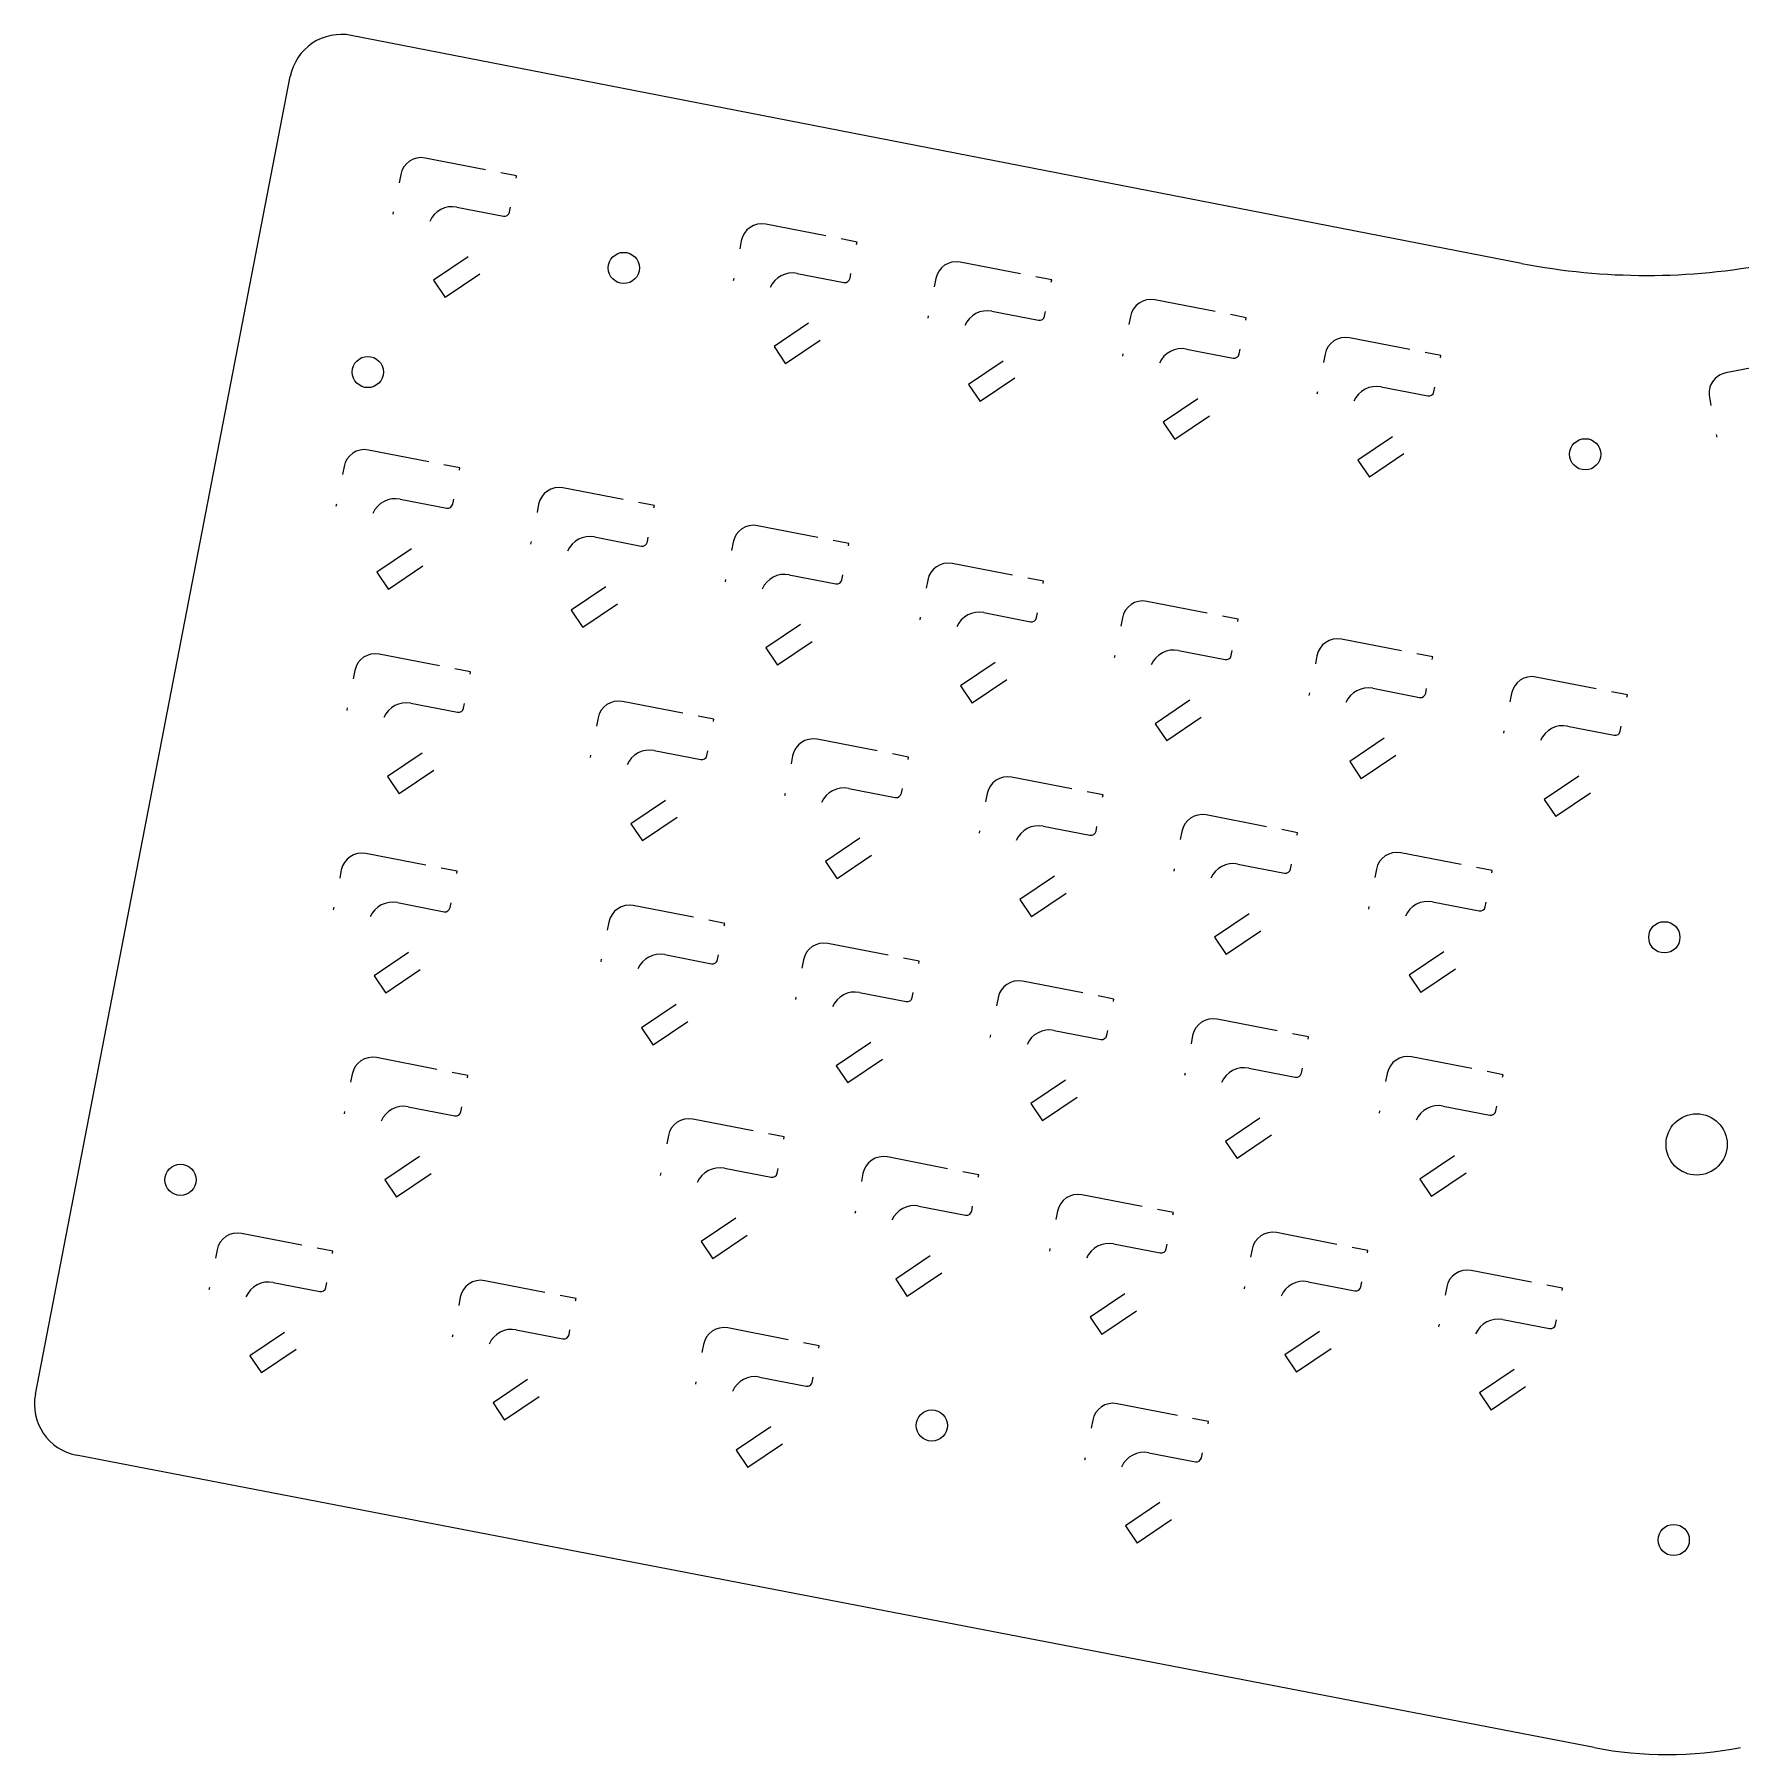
# Model space of a CAD drawing. Extents: x 101 to 518, y -308 to -132.
# Drawn here: x 101.5 to 265.4, y -308 to -142.8 of the extents above; entities that cross this region are included whole.
import ezdxf

# ---------------------------------------------------------------- set-up
doc = ezdxf.new("R2010")
doc.units = 0
doc.layers.add('BLACK', color=7, linetype='CONTINUOUS')

msp = doc.modelspace()

# ---------------------------------------------------------------- linework, layer by layer
at = {"layer": 'BLACK', "linetype": 'CONTINUOUS'}
for p, q in [((244.377337, -164.753061), (131.923203, -142.853183)), ((101.55841, -273.39485), (126.058534, -146.810875)), ((144.810944, -155.762731), (139.019344, -154.636958)), ((136.674473, -156.218595), (136.521824, -157.003896)), ((147.804907, -156.344699), (146.283385, -156.048945)), ((147.761021, -156.570473), (147.804907, -156.344699)), ((135.932225, -160.037124), (135.978019, -159.801534)), ((142.060362, -159.353875), (146.541317, -160.224884)), ((147.127535, -159.829475), (147.217214, -159.36811)), ((177.53594, -162.123826), (171.74434, -160.998053)), ((169.399469, -162.57969), (169.24682, -163.364991)), ((180.529903, -162.705794), (179.008381, -162.41004)), ((180.486017, -162.931568), (180.529903, -162.705794)), ((143.144624, -164.143202), (139.820184, -166.385567)), ((196.235938, -165.758738), (190.444338, -164.632965)), ((139.820184, -166.385567), (140.938569, -168.043641)), ((144.26301, -165.801277), (140.938569, -168.043641)), ((168.657221, -166.398219), (168.703015, -166.162629)), ((174.785358, -165.71497), (179.266313, -166.585979)), ((179.852531, -166.19057), (179.94221, -165.729205)), ((188.099467, -166.214602), (187.946818, -166.999903)), ((199.229901, -166.340706), (197.708379, -166.044952)), ((199.186015, -166.56648), (199.229901, -166.340706)), ((214.935936, -169.393649), (209.144336, -168.267876)), ((187.357219, -170.033131), (187.403013, -169.797541)), ((193.485356, -169.349882), (197.966311, -170.220891)), ((198.552529, -169.825482), (198.642208, -169.364117)), ((206.799465, -169.849513), (206.646816, -170.634814)), ((217.929899, -169.975617), (216.408377, -169.679863)), ((217.886013, -170.201391), (217.929899, -169.975617)), ((175.86962, -170.504297), (172.54518, -172.746662)), ((172.54518, -172.746662), (173.663565, -174.404736)), ((176.988006, -172.162372), (173.663565, -174.404736)), ((206.057217, -173.668042), (206.103011, -173.432452)), ((212.185354, -172.984793), (216.666309, -173.855802)), ((217.252527, -173.460393), (217.342206, -172.999028)), ((225.499462, -173.484424), (225.346813, -174.269725)), ((233.635933, -173.02856), (227.844333, -171.902787)), ((236.629896, -173.610528), (235.108374, -173.314774)), ((194.569618, -174.139209), (191.245178, -176.381574)), ((236.58601, -173.836302), (236.629896, -173.610528)), ((269.812325, -174.153447), (264.020724, -175.27922)), ((191.245178, -176.381574), (192.363563, -178.039648)), ((195.688004, -175.797284), (192.363563, -178.039648)), ((230.885351, -176.619704), (235.366306, -177.490713)), ((235.952524, -177.095304), (236.042203, -176.633939)), ((213.269616, -177.77412), (209.945176, -180.016485)), ((224.757214, -177.302953), (224.803008, -177.067363)), ((262.439088, -177.624092), (262.591735, -178.409394)), ((209.945176, -180.016485), (211.063561, -181.674559)), ((214.388002, -179.432195), (211.063561, -181.674559)), ((231.969614, -181.409031), (228.645174, -183.651396)), ((263.181335, -181.442622), (263.135541, -181.207031)), ((139.358577, -183.812728), (133.566977, -182.686955)), ((233.088, -183.067106), (229.763559, -185.30947)), ((131.222106, -184.268592), (131.069457, -185.053893)), ((142.35254, -184.394696), (140.831018, -184.098942)), ((142.308654, -184.62047), (142.35254, -184.394696)), ((228.645174, -183.651396), (229.763559, -185.30947)), ((158.058575, -187.447639), (152.266975, -186.321866)), ((130.479858, -188.087121), (130.525652, -187.851531)), ((136.607995, -187.403872), (141.08895, -188.274881)), ((141.675168, -187.879472), (141.764847, -187.418107)), ((149.922104, -187.903503), (149.769455, -188.688804)), ((161.052538, -188.029607), (159.531016, -187.733853)), ((161.008652, -188.255381), (161.052538, -188.029607)), ((176.758572, -191.082551), (170.966972, -189.956778)), ((149.179856, -191.722032), (149.22565, -191.486442)), ((155.307993, -191.038783), (159.788948, -191.909792)), ((160.375166, -191.514383), (160.464845, -191.053018)), ((168.622101, -191.538415), (168.469452, -192.323716)), ((179.752535, -191.664519), (178.231013, -191.368765)), ((179.708649, -191.890293), (179.752535, -191.664519)), ((137.692257, -192.193199), (134.367817, -194.435564)), ((134.367817, -194.435564), (135.486202, -196.093638)), ((138.810643, -193.851274), (135.486202, -196.093638)), ((174.00799, -194.673695), (178.488945, -195.544704)), ((179.075163, -195.149295), (179.164842, -194.68793)), ((195.45857, -194.717462), (189.66697, -193.591689)), ((156.392255, -195.828111), (153.067815, -198.070476)), ((167.879853, -195.356944), (167.925647, -195.121354)), ((187.322099, -195.173326), (187.16945, -195.958627)), ((198.452533, -195.29943), (196.931011, -195.003676)), ((198.408647, -195.525204), (198.452533, -195.29943)), ((153.067815, -198.070476), (154.1862, -199.72855)), ((157.510641, -197.486186), (154.1862, -199.72855)), ((214.158568, -198.352373), (208.366968, -197.2266)), ((175.092253, -199.463022), (171.767813, -201.705387)), ((186.579851, -198.991855), (186.625645, -198.756265)), ((192.707988, -198.308606), (197.188943, -199.179615)), ((197.775161, -198.784206), (197.86484, -198.322841)), ((206.022097, -198.808237), (205.869448, -199.593538)), ((217.152531, -198.934341), (215.631009, -198.638587)), ((217.108645, -199.160115), (217.152531, -198.934341)), ((176.210639, -201.121097), (172.886198, -203.363461)), ((232.858566, -201.987285), (227.066966, -200.861512)), ((140.398665, -203.421454), (134.607065, -202.295681)), ((171.767813, -201.705387), (172.886198, -203.363461)), ((193.792251, -203.097933), (190.467811, -205.340298)), ((205.279849, -202.626766), (205.325643, -202.391176)), ((211.407986, -201.943517), (215.888941, -202.814526)), ((216.475159, -202.419117), (216.564838, -201.957752)), ((224.722095, -202.443149), (224.569446, -203.22845)), ((235.852529, -202.569253), (234.331007, -202.273499)), ((235.808643, -202.795027), (235.852529, -202.569253)), ((132.262194, -203.877318), (132.109545, -204.662619)), ((143.392628, -204.003422), (141.871106, -203.707668)), ((143.348742, -204.229196), (143.392628, -204.003422)), ((194.910637, -204.756008), (191.586196, -206.998372)), ((251.558564, -205.622196), (245.766964, -204.496423)), ((190.467811, -205.340298), (191.586196, -206.998372)), ((223.979847, -206.261678), (224.025641, -206.026088)), ((230.107984, -205.578429), (234.588939, -206.449438)), ((235.175157, -206.054029), (235.264836, -205.592664)), ((243.422093, -206.07806), (243.269444, -206.863361)), ((254.552527, -206.204164), (253.031005, -205.90841)), ((254.508641, -206.429938), (254.552527, -206.204164)), ((131.519946, -207.695847), (131.56574, -207.460257)), ((137.648083, -207.012598), (142.129038, -207.883607)), ((142.715256, -207.488198), (142.804935, -207.026833)), ((163.773662, -207.965093), (157.982062, -206.83932)), ((212.492248, -206.732845), (209.167808, -208.97521)), ((155.637191, -208.420957), (155.484542, -209.206258)), ((166.767625, -208.547061), (165.246103, -208.251307)), ((166.723739, -208.772835), (166.767625, -208.547061)), ((209.167808, -208.97521), (210.286193, -210.633284)), ((213.610634, -208.39092), (210.286193, -210.633284)), ((242.679845, -209.896589), (242.725639, -209.660999)), ((248.807982, -209.21334), (253.288937, -210.084349)), ((253.875155, -209.68894), (253.964834, -209.227575)), ((182.47366, -211.600004), (176.68206, -210.474231)), ((231.192246, -210.367756), (227.867806, -212.610121)), ((138.732345, -211.801925), (135.407905, -214.04429)), ((154.894943, -212.239486), (154.940737, -212.003896)), ((161.02308, -211.556237), (165.504035, -212.427246)), ((166.090253, -212.031837), (166.179932, -211.570472)), ((174.337189, -212.055868), (174.18454, -212.841169)), ((185.467623, -212.181972), (183.946101, -211.886218)), ((185.423737, -212.407746), (185.467623, -212.181972)), ((227.867806, -212.610121), (228.986191, -214.268195)), ((232.310632, -212.025831), (228.986191, -214.268195)), ((135.407905, -214.04429), (136.52629, -215.702364)), ((139.850731, -213.46), (136.52629, -215.702364)), ((201.173658, -215.234916), (195.382058, -214.109143)), ((249.892244, -214.002667), (246.567804, -216.245032)), ((162.107342, -216.345564), (158.782902, -218.587929)), ((173.594941, -215.874397), (173.640735, -215.638807)), ((179.723078, -215.191148), (184.204033, -216.062157)), ((184.790251, -215.666748), (184.87993, -215.205383)), ((193.037187, -215.69078), (192.884538, -216.476081)), ((204.167621, -215.816884), (202.646099, -215.52113)), ((204.123735, -216.042658), (204.167621, -215.816884)), ((246.567804, -216.245032), (247.686189, -217.903106)), ((251.01063, -215.660742), (247.686189, -217.903106)), ((163.225728, -218.003639), (159.901287, -220.246003)), ((219.873656, -218.869827), (214.082056, -217.744054)), ((158.782902, -218.587929), (159.901287, -220.246003)), ((192.294939, -219.509309), (192.340733, -219.273719)), ((198.423076, -218.82606), (202.904031, -219.697069)), ((203.490249, -219.30166), (203.579928, -218.840295)), ((211.737185, -219.325691), (211.584536, -220.110992)), ((222.867619, -219.451795), (221.346097, -219.156041)), ((222.823733, -219.677569), (222.867619, -219.451795)), ((180.80734, -219.980476), (177.4829, -222.222841)), ((238.573653, -222.504738), (232.782053, -221.378965)), ((130.964782, -223.031679), (130.812133, -223.81698)), ((139.101253, -222.575815), (133.309653, -221.450042)), ((142.095216, -223.157783), (140.573694, -222.862029)), ((177.4829, -222.222841), (178.601285, -223.880915)), ((181.925726, -221.638551), (178.601285, -223.880915)), ((210.994937, -223.14422), (211.040731, -222.90863)), ((217.123074, -222.460971), (221.604029, -223.33198)), ((222.190247, -222.936571), (222.279926, -222.475206)), ((230.437182, -222.960602), (230.284533, -223.745903)), ((241.567616, -223.086706), (240.046094, -222.790952)), ((142.05133, -223.383557), (142.095216, -223.157783)), ((199.507338, -223.615387), (196.182898, -225.857752)), ((241.52373, -223.31248), (241.567616, -223.086706)), ((136.350671, -226.166959), (140.831626, -227.037968)), ((141.417844, -226.642559), (141.507523, -226.181194)), ((196.182898, -225.857752), (197.301283, -227.515826)), ((200.625724, -225.273462), (197.301283, -227.515826)), ((235.823071, -226.095882), (240.304026, -226.966891)), ((240.890244, -226.571482), (240.979923, -226.110117)), ((130.222534, -226.850208), (130.268328, -226.614618)), ((156.677279, -228.029683), (156.52463, -228.814984)), ((164.81375, -227.573819), (159.02215, -226.448046)), ((167.807713, -228.155787), (166.286191, -227.860033)), ((218.207336, -227.250298), (214.882896, -229.492663)), ((229.694934, -226.779131), (229.740728, -226.543541)), ((167.763827, -228.381561), (167.807713, -228.155787)), ((214.882896, -229.492663), (216.001281, -231.150737)), ((219.325722, -228.908373), (216.001281, -231.150737)), ((137.434933, -230.956287), (134.110493, -233.198652)), ((162.063168, -231.164963), (166.544123, -232.035972)), ((167.130341, -231.640563), (167.22002, -231.179198)), ((183.513748, -231.20873), (177.722148, -230.082957)), ((236.907334, -230.88521), (233.582894, -233.127575)), ((138.553319, -232.614362), (135.228878, -234.856726)), ((155.935031, -231.848212), (155.980825, -231.612622)), ((175.377277, -231.664594), (175.224628, -232.449895)), ((186.507711, -231.790698), (184.986189, -231.494944)), ((186.463825, -232.016472), (186.507711, -231.790698)), ((238.02572, -232.543285), (234.701279, -234.785649)), ((134.110493, -233.198652), (135.228878, -234.856726)), ((202.213746, -234.843641), (196.422146, -233.717868)), ((233.582894, -233.127575), (234.701279, -234.785649)), ((163.14743, -235.95429), (159.82299, -238.196655)), ((174.635029, -235.483123), (174.680823, -235.247533)), ((180.763166, -234.799874), (185.244121, -235.670883)), ((185.830339, -235.275474), (185.920018, -234.814109)), ((194.077275, -235.299505), (193.924626, -236.084806)), ((205.207709, -235.425609), (203.686187, -235.129855)), ((205.163823, -235.651383), (205.207709, -235.425609)), ((164.265816, -237.612365), (160.941375, -239.854729)), ((220.913744, -238.478553), (215.122144, -237.35278)), ((159.82299, -238.196655), (160.941375, -239.854729)), ((181.847428, -239.589201), (178.522988, -241.831566)), ((193.335027, -239.118034), (193.380821, -238.882444)), ((199.463164, -238.434785), (203.944119, -239.305794)), ((204.530337, -238.910385), (204.620016, -238.44902)), ((212.777273, -238.934417), (212.624624, -239.719718)), ((223.907707, -239.060521), (222.386185, -238.764767)), ((223.863821, -239.286295), (223.907707, -239.060521)), ((140.141341, -242.184541), (134.349741, -241.058768)), ((182.965814, -241.247276), (179.641373, -243.48964)), ((239.613742, -242.113464), (233.822142, -240.987691)), ((132.00487, -242.640405), (131.852221, -243.425706)), ((143.135304, -242.766509), (141.613782, -242.470755)), ((143.091418, -242.992283), (143.135304, -242.766509)), ((178.522988, -241.831566), (179.641373, -243.48964)), ((212.035025, -242.752946), (212.080819, -242.517356)), ((218.163162, -242.069697), (222.644117, -242.940706)), ((223.230335, -242.545297), (223.320014, -242.083932)), ((231.477271, -242.569328), (231.324622, -243.354629)), ((242.607705, -242.695432), (241.086183, -242.399678)), ((242.563819, -242.921206), (242.607705, -242.695432)), ((200.547426, -243.224113), (197.222986, -245.466478)), ((137.390759, -245.775685), (141.871714, -246.646694)), ((142.457932, -246.251285), (142.547611, -245.78992)), ((197.222986, -245.466478), (198.341371, -247.124552)), ((201.665812, -244.882188), (198.341371, -247.124552)), ((230.735023, -246.387857), (230.780817, -246.152267)), ((236.86316, -245.704608), (241.344115, -246.575617)), ((241.930333, -246.180208), (242.020012, -245.718843)), ((131.262622, -246.458934), (131.308416, -246.223344)), ((170.528838, -248.091272), (164.737238, -246.965499)), ((219.247424, -246.859024), (215.922984, -249.101389)), ((162.392367, -248.547136), (162.239718, -249.332437)), ((173.522801, -248.67324), (172.001279, -248.377486)), ((173.478915, -248.899014), (173.522801, -248.67324)), ((215.922984, -249.101389), (217.041369, -250.759463)), ((220.36581, -248.517099), (217.041369, -250.759463)), ((138.475022, -250.565012), (135.150582, -252.807377)), ((189.228836, -251.726183), (183.437236, -250.60041)), ((237.947422, -250.493935), (234.622982, -252.7363)), ((135.150582, -252.807377), (136.268967, -254.465451)), ((139.593408, -252.223087), (136.268967, -254.465451)), ((161.650119, -252.365665), (161.695913, -252.130075)), ((167.778256, -251.682416), (172.259211, -252.553425)), ((172.845429, -252.158016), (172.935108, -251.696651)), ((181.092365, -252.182047), (180.939716, -252.967348)), ((192.222799, -252.308151), (190.701277, -252.012397)), ((192.178913, -252.533925), (192.222799, -252.308151)), ((234.622982, -252.7363), (235.741367, -254.394374)), ((239.065808, -252.15201), (235.741367, -254.394374)), ((207.928833, -255.361095), (202.137233, -254.235322)), ((180.350117, -256.000576), (180.395911, -255.764986)), ((186.478254, -255.317327), (190.959209, -256.188336)), ((191.545427, -255.792927), (191.635106, -255.331562)), ((199.792362, -255.816959), (199.639713, -256.60226)), ((210.922796, -255.943063), (209.401274, -255.647309)), ((210.87891, -256.168837), (210.922796, -255.943063)), ((168.862518, -256.471743), (165.538078, -258.714108)), ((127.156431, -259.067083), (121.364831, -257.94131)), ((130.150394, -259.649051), (128.628872, -259.353297)), ((165.538078, -258.714108), (166.656463, -260.372182)), ((169.980904, -258.129818), (166.656463, -260.372182)), ((199.050114, -259.635488), (199.095908, -259.399898)), ((205.178251, -258.952239), (209.659206, -259.823248)), ((210.245424, -259.427839), (210.335103, -258.966474)), ((226.628831, -258.996006), (220.837231, -257.870233)), ((229.622794, -259.577974), (228.101272, -259.28222)), ((119.01996, -259.522947), (118.867311, -260.308248)), ((130.106508, -259.874825), (130.150394, -259.649051)), ((187.562516, -260.106655), (184.238076, -262.34902)), ((218.49236, -259.45187), (218.339711, -260.237171)), ((229.578908, -259.803748), (229.622794, -259.577974)), ((124.405849, -262.658227), (128.886804, -263.529236)), ((129.473022, -263.133827), (129.562701, -262.672462)), ((150.531428, -263.610723), (144.739828, -262.48495)), ((184.238076, -262.34902), (185.356461, -264.007094)), ((188.680902, -261.76473), (185.356461, -264.007094)), ((223.878249, -262.58715), (228.359204, -263.458159)), ((228.945422, -263.06275), (229.035101, -262.601385)), ((245.328829, -262.630918), (239.537229, -261.505145)), ((118.277712, -263.341476), (118.323506, -263.105886)), ((142.394957, -264.066587), (142.242308, -264.851888)), ((153.525391, -264.192691), (152.003869, -263.896937)), ((153.481505, -264.418465), (153.525391, -264.192691)), ((206.262514, -263.741566), (202.938074, -265.983931)), ((217.750112, -263.270399), (217.795906, -263.034809)), ((237.192358, -263.086782), (237.039709, -263.872083)), ((248.322792, -263.212886), (246.80127, -262.917132)), ((248.278906, -263.43866), (248.322792, -263.212886)), ((202.938074, -265.983931), (204.056459, -267.642005)), ((207.3809, -265.399641), (204.056459, -267.642005)), ((125.490111, -267.447555), (122.165671, -269.68992)), ((141.652709, -267.885116), (141.698503, -267.649526)), ((147.780846, -267.201867), (152.261801, -268.072876)), ((152.848019, -267.677467), (152.937698, -267.216102)), ((173.906426, -268.154362), (168.114826, -267.028589)), ((224.962512, -267.376477), (221.638072, -269.618842)), ((236.45011, -266.905311), (236.495904, -266.669721)), ((242.578247, -266.222062), (247.059202, -267.093071)), ((247.64542, -266.697662), (247.735099, -266.236297)), ((126.608497, -269.10563), (123.284056, -271.347994)), ((165.769955, -268.610226), (165.617306, -269.395527)), ((176.900389, -268.73633), (175.378867, -268.440576)), ((176.856503, -268.962104), (176.900389, -268.73633)), ((226.080898, -269.034552), (222.756457, -271.276916)), ((122.165671, -269.68992), (123.284056, -271.347994)), ((221.638072, -269.618842), (222.756457, -271.276916)), ((148.865109, -271.991194), (145.540669, -274.233559)), ((165.027707, -272.428755), (165.073501, -272.193165)), ((171.155844, -271.745506), (175.636799, -272.616515)), ((176.223017, -272.221106), (176.312696, -271.759741)), ((243.662509, -271.011389), (240.338069, -273.253754)), ((145.540669, -274.233559), (146.659054, -275.891633)), ((149.983495, -273.649269), (146.659054, -275.891633)), ((211.306421, -275.424184), (205.514821, -274.298411)), ((240.338069, -273.253754), (241.456454, -274.911828)), ((244.780895, -272.669464), (241.456454, -274.911828)), ((203.16995, -275.880048), (203.017301, -276.665349)), ((214.300384, -276.006152), (212.778862, -275.710398)), ((172.240106, -276.534833), (168.915666, -278.777198)), ((214.256498, -276.231926), (214.300384, -276.006152)), ((108.80974, -279.896311), (105.509757, -279.252412)), ((168.915666, -278.777198), (170.034051, -280.435272)), ((173.358492, -278.192908), (170.034051, -280.435272)), ((208.555839, -279.015328), (213.036794, -279.886337)), ((213.623012, -279.490928), (213.712691, -279.029563)), ((251.379039, -307.342807), (108.80974, -279.896311)), ((202.427702, -279.698577), (202.473496, -279.462987)), ((209.640102, -283.804656), (206.315662, -286.047021)), ((210.758488, -285.462731), (207.434047, -287.705095)), ((206.315662, -286.047021), (207.434047, -287.705095))]:
    msp.add_line(p, q, dxfattribs=at)
at = {"layer": 'BLACK'}
for centre, radius in [((158.10974, -165.196311), 1.5), ((133.50974, -175.196311), 1.5), ((250.50974, -183.096311), 1.5), ((258.10974, -229.496311), 1.5), ((261.20974, -249.396311), 2.941088), ((115.50974, -252.796311), 1.5), ((187.70974, -276.396311), 1.5), ((259.00974, -287.396311), 1.5)]:
    msp.add_circle(centre, radius, dxfattribs=at)
for centre, radius, start, end in [((130.9674, -147.761), 4.99997, 78.97952744, 169.04569094), ((138.637732, -156.600219), 2.000006, 79.00020473, 168.99985634), ((141.61124, -161.659881), 2.349335, 78.9789366, 156.4788869), ((146.636721, -159.73407), 0.5, -100.99993509, -11.00004758), ((171.362728, -162.961314), 2.000006, 79.00020473, 168.99985634), ((190.062726, -166.596226), 2.000006, 79.00020473, 168.99985634), ((256.42, -102.9148), 62.999982, -101.0201071, -78.99821129), ((174.336236, -168.020976), 2.349335, 78.9789366, 156.4788869), ((179.361717, -166.095165), 0.5, -100.99993509, -11.00004758), ((208.762724, -170.231137), 2.000006, 79.00020473, 168.99985634), ((193.036234, -171.655888), 2.349335, 78.9789366, 156.4788869), ((198.061715, -169.730077), 0.5, -100.99993509, -11.00004758), ((211.736232, -175.290799), 2.349335, 78.9789366, 156.4788869), ((216.761713, -173.364988), 0.5, -100.99993509, -11.00004758), ((227.462721, -173.866048), 2.000006, 79.00020473, 168.99985634), ((230.436229, -178.92571), 2.349335, 78.9789366, 156.4788869), ((264.402334, -177.242469), 1.999993, -259.00019538, -168.9998134), ((235.46171, -176.999899), 0.5, -100.99993509, -11.00004758), ((133.185365, -184.650216), 2.000006, 79.00020473, 168.99985634), ((151.885363, -188.285127), 2.000006, 79.00020473, 168.99985634), ((136.158873, -189.709878), 2.349335, 78.9789366, 156.4788869), ((141.184354, -187.784067), 0.5, -100.99993509, -11.00004758), ((170.58536, -191.920039), 2.000006, 79.00020473, 168.99985634), ((154.858871, -193.344789), 2.349335, 78.9789366, 156.4788869), ((159.884352, -191.418978), 0.5, -100.99993509, -11.00004758), ((173.558868, -196.979701), 2.349335, 78.9789366, 156.4788869), ((189.285358, -195.55495), 2.000006, 79.00020473, 168.99985634), ((178.584349, -195.05389), 0.5, -100.99993509, -11.00004758), ((192.258866, -200.614612), 2.349335, 78.9789366, 156.4788869), ((207.985356, -199.189861), 2.000006, 79.00020473, 168.99985634), ((197.284347, -198.688801), 0.5, -100.99993509, -11.00004758), ((226.685354, -202.824773), 2.000006, 79.00020473, 168.99985634), ((134.225453, -204.258942), 2.000006, 79.00020473, 168.99985634), ((210.958864, -204.249523), 2.349335, 78.9789366, 156.4788869), ((215.984345, -202.323712), 0.5, -100.99993509, -11.00004758), ((245.385352, -206.459684), 2.000006, 79.00020473, 168.99985634), ((229.658862, -207.884435), 2.349335, 78.9789366, 156.4788869), ((234.684343, -205.958624), 0.5, -100.99993509, -11.00004758), ((137.198961, -209.318604), 2.349335, 78.9789366, 156.4788869), ((142.224442, -207.392793), 0.5, -100.99993509, -11.00004758), ((157.60045, -208.802581), 2.000006, 79.00020473, 168.99985634), ((248.35886, -211.519346), 2.349335, 78.9789366, 156.4788869), ((253.384341, -209.593535), 0.5, -100.99993509, -11.00004758), ((160.573958, -213.862243), 2.349335, 78.9789366, 156.4788869), ((176.300448, -212.437492), 2.000006, 79.00020473, 168.99985634), ((165.599439, -211.936432), 0.5, -100.99993509, -11.00004758), ((195.000446, -216.072404), 2.000006, 79.00020473, 168.99985634), ((179.273956, -217.497154), 2.349335, 78.9789366, 156.4788869), ((184.299437, -215.571343), 0.5, -100.99993509, -11.00004758), ((213.700444, -219.707315), 2.000006, 79.00020473, 168.99985634), ((197.973954, -221.132066), 2.349335, 78.9789366, 156.4788869), ((202.999435, -219.206255), 0.5, -100.99993509, -11.00004758), ((132.928041, -223.413303), 2.000006, 79.00020473, 168.99985634), ((232.400441, -223.342226), 2.000006, 79.00020473, 168.99985634), ((216.673952, -224.766977), 2.349335, 78.9789366, 156.4788869), ((221.699433, -222.841166), 0.5, -100.99993509, -11.00004758), ((135.901549, -228.472965), 2.349335, 78.9789366, 156.4788869), ((235.373949, -228.401888), 2.349335, 78.9789366, 156.4788869), ((140.92703, -226.547154), 0.5, -100.99993509, -11.00004758), ((158.640538, -228.411307), 2.000006, 79.00020473, 168.99985634), ((240.39943, -226.476077), 0.5, -100.99993509, -11.00004758), ((161.614046, -233.470969), 2.349335, 78.9789366, 156.4788869), ((177.340536, -232.046218), 2.000006, 79.00020473, 168.99985634), ((166.639527, -231.545158), 0.5, -100.99993509, -11.00004758), ((196.040534, -235.681129), 2.000006, 79.00020473, 168.99985634), ((180.314044, -237.10588), 2.349335, 78.9789366, 156.4788869), ((185.339525, -235.180069), 0.5, -100.99993509, -11.00004758), ((214.740532, -239.316041), 2.000006, 79.00020473, 168.99985634), ((199.014042, -240.740791), 2.349335, 78.9789366, 156.4788869), ((204.039523, -238.81498), 0.5, -100.99993509, -11.00004758), ((133.968129, -243.022029), 2.000006, 79.00020473, 168.99985634), ((233.44053, -242.950952), 2.000006, 79.00020473, 168.99985634), ((217.71404, -244.375703), 2.349335, 78.9789366, 156.4788869), ((222.739521, -242.449892), 0.5, -100.99993509, -11.00004758), ((136.941637, -248.081691), 2.349335, 78.9789366, 156.4788869), ((236.414038, -248.010614), 2.349335, 78.9789366, 156.4788869), ((241.439519, -246.084803), 0.5, -100.99993509, -11.00004758), ((141.967118, -246.15588), 0.5, -100.99993509, -11.00004758), ((164.355626, -248.92876), 2.000006, 79.00020473, 168.99985634), ((183.055624, -252.563671), 2.000006, 79.00020473, 168.99985634), ((167.329134, -253.988422), 2.349335, 78.9789366, 156.4788869), ((172.354615, -252.062611), 0.5, -100.99993509, -11.00004758), ((201.755621, -256.198583), 2.000006, 79.00020473, 168.99985634), ((186.029132, -257.623333), 2.349335, 78.9789366, 156.4788869), ((191.054613, -255.697522), 0.5, -100.99993509, -11.00004758), ((120.983219, -259.904571), 2.000006, 79.00020473, 168.99985634), ((204.729129, -261.258245), 2.349335, 78.9789366, 156.4788869), ((209.75461, -259.332434), 0.5, -100.99993509, -11.00004758), ((220.455619, -259.833494), 2.000006, 79.00020473, 168.99985634), ((123.956727, -264.964233), 2.349335, 78.9789366, 156.4788869), ((144.358216, -264.448211), 2.000006, 79.00020473, 168.99985634), ((223.429127, -264.893156), 2.349335, 78.9789366, 156.4788869), ((239.155617, -263.468406), 2.000006, 79.00020473, 168.99985634), ((128.982208, -263.038422), 0.5, -100.99993509, -11.00004758), ((228.454608, -262.967345), 0.5, -100.99993509, -11.00004758), ((147.331724, -269.507873), 2.349335, 78.9789366, 156.4788869), ((152.357205, -267.582062), 0.5, -100.99993509, -11.00004758), ((167.733214, -268.99185), 2.000006, 79.00020473, 168.99985634), ((242.129125, -268.528068), 2.349335, 78.9789366, 156.4788869), ((247.154606, -266.602257), 0.5, -100.99993509, -11.00004758), ((170.706722, -274.051512), 2.349335, 78.9789366, 156.4788869), ((175.732203, -272.125701), 0.5, -100.99993509, -11.00004758), ((106.4673, -274.345), 4.999958, -190.95453806, -101.04093113), ((205.133209, -276.261672), 2.000006, 79.00020473, 168.99985634), ((208.106717, -281.321334), 2.349335, 78.9789366, 156.4788869), ((213.132198, -279.395523), 0.5, -100.99993509, -11.00004758), ((258.3736, -271.0099), 37.000054, -100.89687657, -78.99323421)]:
    msp.add_arc(centre, radius, start, end, dxfattribs=at)

doc.saveas('drawing.dxf')
